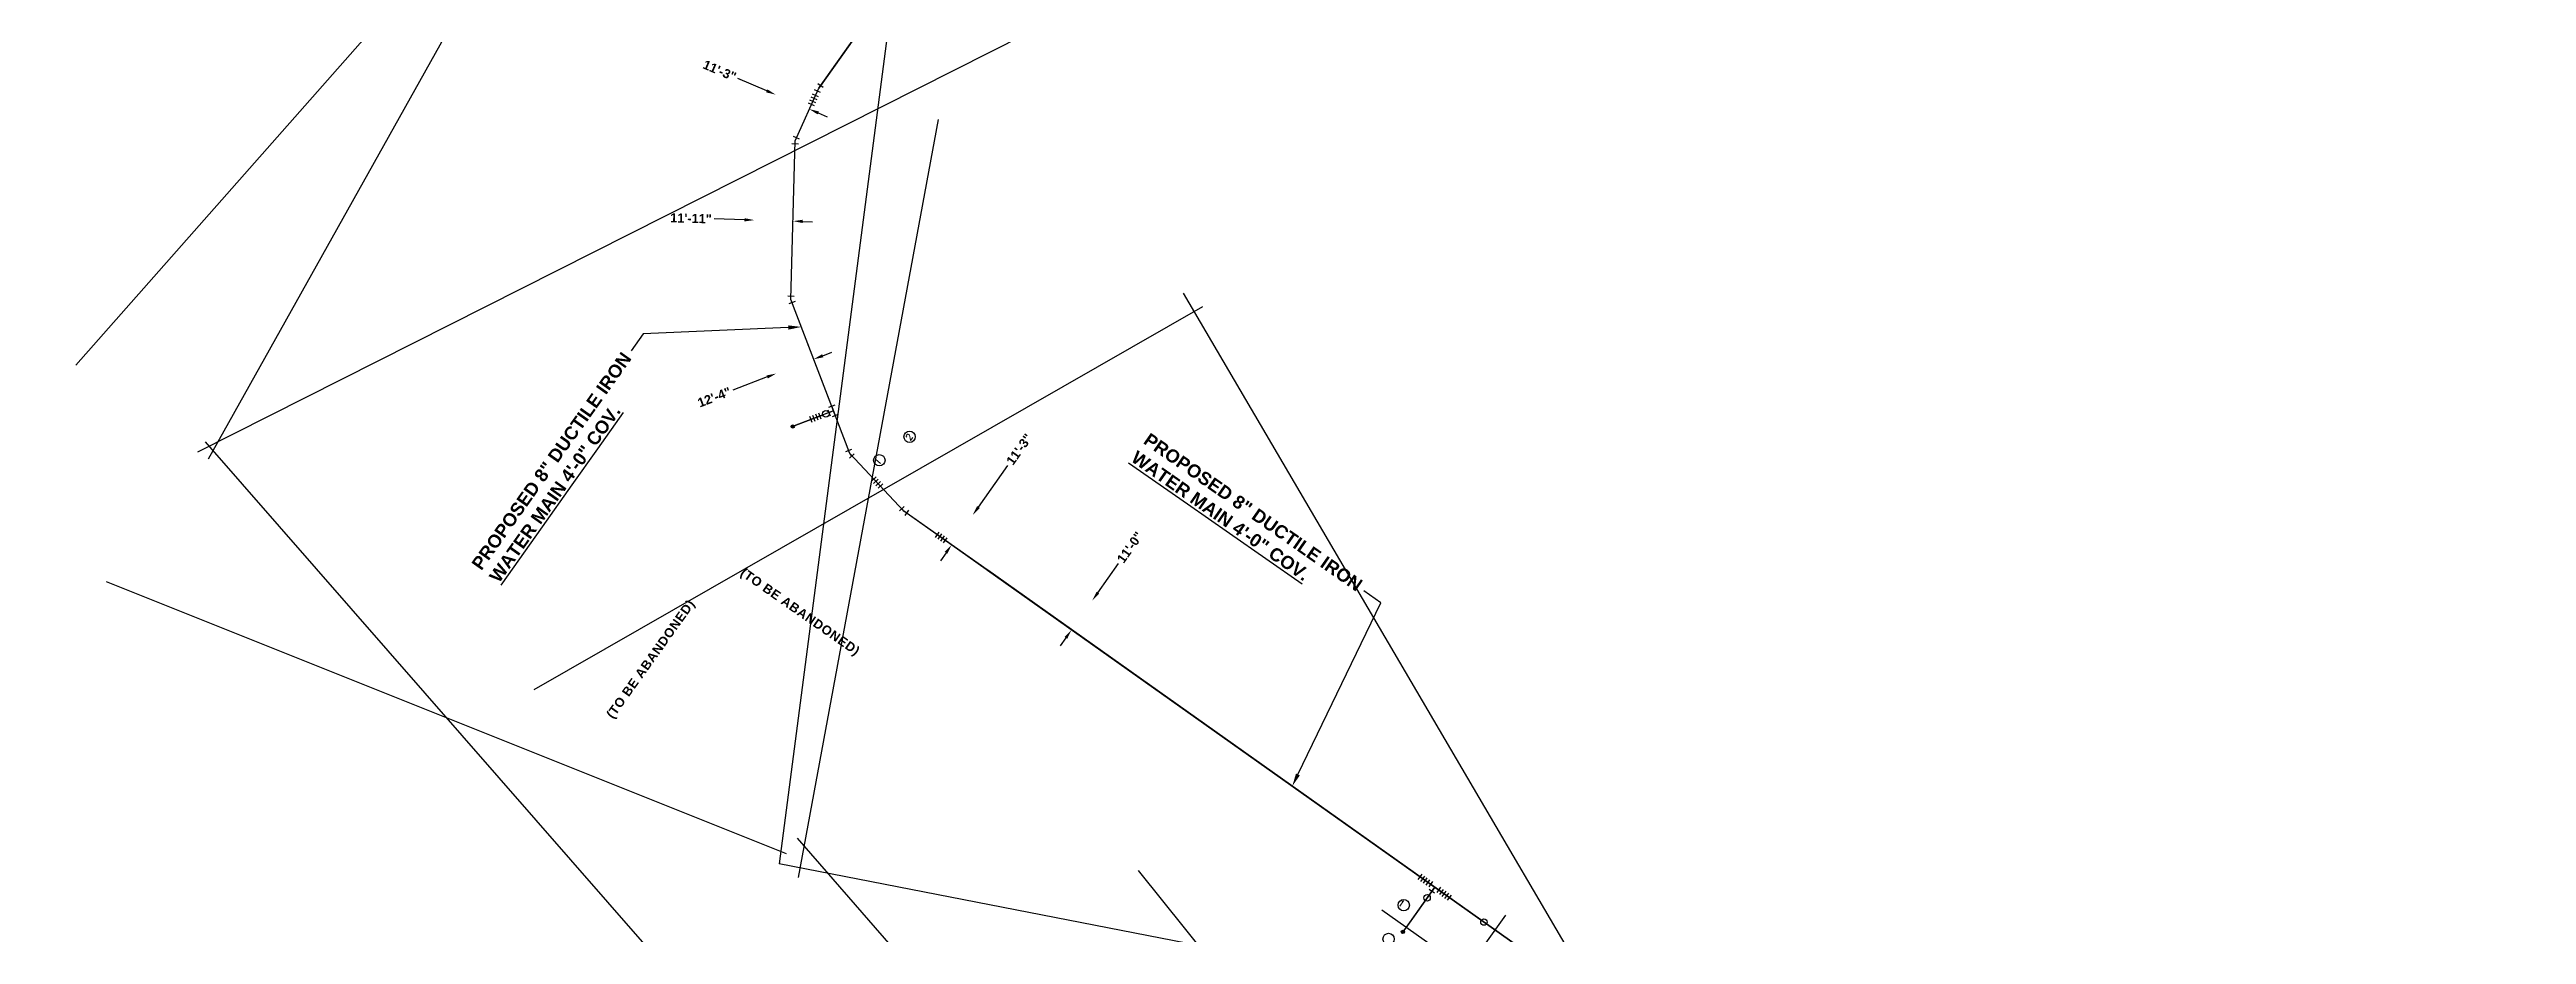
# Model space of a CAD drawing. Header units: feet. Extents: x 0 to 2707995, y 0 to 272563.
# Drawn here: x 2705558 to 2706320, y 270859 to 271131 of the extents above; entities that cross this region are included whole.
import ezdxf
from ezdxf import colors
from ezdxf.entities.mleader import LeaderData, LeaderLine
from ezdxf.math import Vec2, Vec3

# ---------------------------------------------------------------- set-up
doc = ezdxf.new("R2010")
doc.units = ezdxf.units.FT
doc.header["$LTSCALE"] = 20
for name, color, linetype in [('AlbertToolLayer', 40, 'Continuous'), ('C-PR-WATER', 4, 'Continuous'), ('C-PR-WATER-ABAND', 3, 'Continuous'), ('C-PR-WATER-ABAND-OFF', 3, 'Continuous'), ('C-PR-WATER-DIM', 4, 'Continuous'), ('C-PR-WATER-FITTING', 4, 'Continuous'), ('C-PR-WATER-TXT (W-2)', 4, 'Continuous'), ('C-PR-WATER-TXT-#', 6, 'Continuous')]:
    doc.layers.add(name, color=color, linetype=linetype)
doc.layers.add('CALC', color=10, linetype='Continuous', plot=False)
doc.styles.add('ARIAL', font='arialbd.ttf', dxfattribs={"height": 0.24})
doc.styles.add('PROPOSED PLAN', font='arialbd.ttf', dxfattribs={"height": 2.8})
doc.styles.get("Standard").update_dxf_attribs({"font": 'simplex.shx'})
doc.dimstyles.new('PWD Proposed', dxfattribs={"dimtxt": 2.8, "dimasz": 3, "dimexe": 0.18, "dimexo": 0.0625, "dimgap": 1, "dimtad": 0, "dimdec": 0, "dimlfac": 12, "dimzin": 1, "dimdsep": 46, "dimlunit": 4, "dimtxsty": 'PROPOSED PLAN', "dimcen": 0, "dimse1": 1, "dimse2": 1, "dimclrd": 256, "dimclrt": 3, "dimadec": 1, "dimazin": 0, "dimtfac": 1, "dimtdec": 0, "dimtofl": 0, "dimtmove": 0, "dimatfit": 1, "dimfxl": 0.18, "dimfrac": 2, "dimtolj": 1, "dimtzin": 0, "dimlwd": -1, "dimarcsym": 0})

# ---------------------------------------------------------------- blocks, each defined once
blk = doc.blocks.new('*U111')
at = {"layer": 'C-PR-WATER-FITTING'}
for p, q in [((-0.54, -1.31), (-1.31, 0.54)), ((1, -1), (1, 1))]:
    blk.add_line(p, q, dxfattribs=at)
blk.add_lwpolyline([(-0.92, -0.38), (0, 0)], dxfattribs=at)
at = {"layer": 'C-PR-WATER-FITTING', "flags": 128}
blk.add_lwpolyline([(0, 0), (1, 0)], dxfattribs=at)
blk = doc.blocks.new('*U109')
at = {"layer": 'C-PR-WATER-FITTING'}
for p, q in [((-0.79, -1.18), (-1.18, 0.79)), ((1, -1), (1, 1))]:
    blk.add_line(p, q, dxfattribs=at)
blk.add_lwpolyline([(-0.98, -0.2), (0, 0)], dxfattribs=at)
at = {"layer": 'C-PR-WATER-FITTING', "flags": 128}
blk.add_lwpolyline([(0, 0), (1, 0)], dxfattribs=at)
blk = doc.blocks.new('*U257')
at = {"layer": 'C-PR-WATER-FITTING'}
blk.add_circle((0, -0.01), 1, dxfattribs=at)
blk = doc.blocks.new('*U258')
at = {"layer": 'C-PR-WATER-FITTING'}
blk.add_line((0.74, 1.3), (-0.73, -1.31), dxfattribs=at)
for points in [[(-0.82, 1.6), (-1.8, -0.14)], [(0, -0.01), (-1.31, 0.73)], [(1.61, 0.81), (-0.14, 1.79)], [(0.14, -1.8), (-1.6, -0.82)]]:
    blk.add_lwpolyline(points, dxfattribs=at)
blk = doc.blocks.new('*U102')
at = {"layer": 'C-PR-WATER-FITTING'}
for p, q in [((0.47, 0.88), (-0.47, -0.88)), ((1.35, 0.42), (0.42, -1.35)), ((2.24, -0.05), (1.3, -1.82)), ((3.12, -0.52), (2.19, -2.29))]:
    blk.add_line(p, q, dxfattribs=at)
blk = doc.blocks.new('*U256')
at = {"layer": 'C-PR-WATER-FITTING'}
h = blk.add_hatch(color=256, dxfattribs=at)
h.dxf.hatch_style = 1
h.paths.add_polyline_path([(0.5, -0.01, 1), (-0.5, -0.01, 1)])
blk.add_circle((0, -0.01), 0.5, dxfattribs=at)
blk = doc.blocks.new('*U110')
at = {"layer": 'C-PR-WATER-FITTING'}
for p, q in [((0.63, 0.78), (-0.63, -0.78)), ((1.41, 0.15), (0.15, -1.41)), ((2.18, -0.49), (0.92, -2.04)), ((2.96, -1.12), (1.7, -2.67))]:
    blk.add_line(p, q, dxfattribs=at)
blk = doc.blocks.new('*U259')
at = {"layer": 'C-PR-WATER-FITTING'}
blk.add_line((1.27, 0.8), (-1.27, -0.81), dxfattribs=at)
for points in [[(-0.73, -1.65), (-1.8, 0.04)], [(0.04, 1.8), (-1.65, 0.73)], [(0, -0.01), (-0.8, 1.26)], [(1.8, -0.05), (0.73, 1.64)]]:
    blk.add_lwpolyline(points, dxfattribs=at)
blk.add_circle((-1.34, 2.11), 1, dxfattribs=at)
blk = doc.blocks.new('*U112')
at = {"layer": 'C-PR-WATER-FITTING'}
for p, q in [((-0.48, 0.88), (0.48, -0.88)), ((0.4, 1.36), (1.36, -0.4)), ((1.28, 1.83), (2.23, 0.07)), ((2.16, 2.31), (3.11, 0.55))]:
    blk.add_line(p, q, dxfattribs=at)
blk = doc.blocks.new('*U113')
at = {"layer": 'C-PR-WATER-FITTING'}
for p, q in [((-0.96, 0.29), (0.96, -0.29)), ((-0.67, 1.24), (1.24, 0.67)), ((-0.39, 2.2), (1.53, 1.63)), ((-0.1, 3.16), (1.82, 2.59))]:
    blk.add_line(p, q, dxfattribs=at)
blk = doc.blocks.new('*D146')
at = {"layer": 'C-PR-WATER-DIM', "linetype": 'Continuous', "transparency": 16777216}
for p, q in [((2705880.32, 270963.9), (2705886.7, 270972.9)), ((2705870.49, 270950.03), (2705868.75, 270947.59))]:
    blk.add_line(p, q, dxfattribs=at)
at = {"layer": 'C-PR-WATER-DIM', "transparency": 16777216}
for points in [[(2705879.91, 270964.19), (2705880.73, 270963.61), (2705878.58, 270961.45)], [(2705870.08, 270950.32), (2705870.89, 270949.74), (2705872.22, 270952.48)]]:
    blk.add_solid(points, dxfattribs=at)
at = {"layer": 'C-PR-WATER-DIM', "transparency": 16777216, "insert": (2705890.2, 270977.84), "char_height": 2.8, "attachment_point": 5, "rotation": 54.66271, "style": 'PROPOSED PLAN'}
blk.add_mtext('\\A1;11\'-0"', dxfattribs=at)
blk = doc.blocks.new('*D148')
at = {"layer": 'C-PR-WATER-DIM', "linetype": 'Continuous', "transparency": 16777216}
for p, q in [((2705843.56, 270990.26), (2705852.64, 271003.07)), ((2705833.58, 270976.19), (2705831.84, 270973.75))]:
    blk.add_line(p, q, dxfattribs=at)
at = {"layer": 'C-PR-WATER-DIM', "transparency": 16777216}
for points in [[(2705843.15, 270990.55), (2705843.96, 270989.97), (2705841.82, 270987.82)], [(2705833.17, 270976.48), (2705833.99, 270975.9), (2705835.31, 270978.64)]]:
    blk.add_solid(points, dxfattribs=at)
at = {"layer": 'C-PR-WATER-DIM', "transparency": 16777216, "insert": (2705856.14, 271008.01), "char_height": 2.8, "attachment_point": 5, "rotation": 54.66295, "style": 'PROPOSED PLAN'}
blk.add_mtext('\\A1;11\'-3"', dxfattribs=at)
blk = doc.blocks.new('*D149')
at = {"layer": 'C-PR-WATER-DIM', "linetype": 'Continuous', "transparency": 16777216}
for p, q in [((2705795.64, 271036.81), (2705798.45, 271037.88)), ((2705778.55, 271030.28), (2705767.93, 271026.22))]:
    blk.add_line(p, q, dxfattribs=at)
at = {"layer": 'C-PR-WATER-DIM', "transparency": 16777216}
for points in [[(2705778.37, 271030.75), (2705778.73, 271029.81), (2705781.35, 271031.35)], [(2705795.46, 271037.28), (2705795.82, 271036.34), (2705792.84, 271035.74)]]:
    blk.add_solid(points, dxfattribs=at)
at = {"layer": 'C-PR-WATER-DIM', "transparency": 16777216, "insert": (2705762.27, 271024.06), "char_height": 2.8, "attachment_point": 5, "rotation": 20.91102, "style": 'PROPOSED PLAN'}
blk.add_mtext('\\A1;12\'-4"', dxfattribs=at)
blk = doc.blocks.new('*D150')
at = {"layer": 'C-PR-WATER-DIM', "linetype": 'Continuous', "transparency": 16777216}
for p, q in [((2705771.57, 271078.64), (2705762.24, 271078.9)), ((2705789.5, 271078.15), (2705792.5, 271078.06))]:
    blk.add_line(p, q, dxfattribs=at)
at = {"layer": 'C-PR-WATER-DIM', "transparency": 16777216}
for points in [[(2705771.58, 271079.14), (2705771.55, 271078.14), (2705774.56, 271078.56)], [(2705789.52, 271078.65), (2705789.49, 271077.65), (2705786.51, 271078.23)]]:
    blk.add_solid(points, dxfattribs=at)
at = {"layer": 'C-PR-WATER-DIM', "transparency": 16777216, "insert": (2705755.1, 271079.1), "char_height": 2.8, "attachment_point": 5, "rotation": 358.41087, "style": 'PROPOSED PLAN'}
blk.add_mtext('\\A1;11\'-11"', dxfattribs=at)
blk = doc.blocks.new('*D151')
at = {"layer": 'C-PR-WATER-DIM', "linetype": 'Continuous', "transparency": 16777216}
for p, q in [((2705778.42, 271118.33), (2705769.48, 271122.16)), ((2705794.27, 271111.53), (2705797.02, 271110.35))]:
    blk.add_line(p, q, dxfattribs=at)
at = {"layer": 'C-PR-WATER-DIM', "transparency": 16777216}
for points in [[(2705778.61, 271118.79), (2705778.22, 271117.87), (2705781.17, 271117.14)], [(2705794.46, 271111.99), (2705794.07, 271111.07), (2705791.51, 271112.71)]]:
    blk.add_solid(points, dxfattribs=at)
at = {"layer": 'C-PR-WATER-DIM', "transparency": 16777216, "insert": (2705763.91, 271124.54), "char_height": 2.8, "attachment_point": 5, "rotation": 336.79002, "style": 'PROPOSED PLAN'}
blk.add_mtext('\\A1;11\'-3"', dxfattribs=at)

msp = doc.modelspace()

# ---------------------------------------------------------------- linework, layer by layer
at = {"layer": 'AlbertToolLayer'}
for p, q in [((2705835.355, 271414.232), (2705606.517, 271004.996)), ((2705835.355, 271414.232), (2705606.517, 271004.996)), ((2705565.781, 271033.867), (2705876.091, 271385.362)), ((2705565.781, 271033.867), (2705876.091, 271385.362)), ((2705842.92, 271345.211), (2705782.189, 270880.493)), ((2705842.92, 271345.211), (2705782.189, 270880.493)), ((2705603.378, 271007.221), (2706021.73, 271218.483)), ((2705603.378, 271007.221), (2706021.73, 271218.483)), ((2705831.174, 271109.499), (2705788.117, 270876.292)), ((2705831.174, 271109.499), (2705788.117, 270876.292)), ((2705906.603, 271056.041), (2706170.941, 270604.975)), ((2705906.603, 271056.041), (2706170.941, 270604.975)), ((2705912.532, 271051.839), (2705706.759, 270933.952)), ((2705912.532, 271051.839), (2705706.759, 270933.952)), ((2705605.604, 271010.362), (2705753.949, 270840.647)), ((2705605.604, 271010.362), (2705753.949, 270840.647)), ((2705575.138, 270967.375), (2705784.415, 270883.635)), ((2705575.138, 270967.375), (2705784.415, 270883.635)), ((2705787.78, 270888.382), (2706115.998, 270510.879)), ((2705787.78, 270888.382), (2706115.998, 270510.879)), ((2706295.356, 270780.523), (2705782.189, 270880.493)), ((2706295.356, 270780.523), (2705782.189, 270880.493)), ((2705892.684, 270878.444), (2706046.554, 270686.774)), ((2705892.684, 270878.444), (2706046.554, 270686.774))]:
    msp.add_line(p, q, dxfattribs=at)
at = {"layer": 'C-PR-WATER'}
for p, q in [((2705870.376, 271226.303), (2705794.399, 271119.111)), ((2705787.192, 271102.991), (2705794.399, 271119.111)), ((2705785.835, 271054.074), (2705787.192, 271102.991)), ((2705803.939, 271006.693), (2705785.835, 271054.074)), ((2705795.66, 271018.57), (2705786.421, 271015.04)), ((2705798.93, 271019.819), (2705797.658, 271019.333)), ((2705803.938, 271006.694), (2705820.648, 270989.032)), ((2705998.307, 270863.12), (2705820.648, 270989.032)), ((2705983.952, 270873.294), (2705982.179, 270870.792)), ((2705981.022, 270869.161), (2705974.191, 270859.521)), ((2706039.397, 270833.999), (2705999.939, 270861.964))]:
    msp.add_line(p, q, dxfattribs=at)
at = {"layer": 'C-PR-WATER-TXT-#'}
for centre in [(2705822.367, 271011.873), (2705813.054, 271004.639), (2705974.422, 270867.747), (2705969.77, 270857.323)]:
    msp.add_circle(centre, 1.75, dxfattribs=at)
at = {"layer": 'CALC'}
for p, q in [((2705798.925, 271019.814), (2705786.421, 271015.04)), ((2705798.932, 271019.817), (2705787.822, 271015.575)), ((2705983.958, 270873.295), (2705974.191, 270859.521)), ((2705983.954, 270873.298), (2705975.058, 270860.745)), ((2705967.723, 270866.33), (2706069.114, 270794.473))]:
    msp.add_line(p, q, dxfattribs=at)
for points in [[(2705846.252, 270970.885), (2705820.648, 270989.032), (2705803.938, 271006.694), (2705798.932, 271019.817), (2705785.835, 271054.074), (2705787.192, 271102.991), (2705794.399, 271119.111), (2705870.373, 271226.306)], [(2705798.924, 271019.817), (2705786.894, 271015.22)], [(2705846.349, 270970.817), (2706234.887, 270695.438)], [(2706009.842, 270854.945), (2705846.349, 270970.817)], [(2705846.407, 270970.909), (2706234.887, 270695.438)], [(2705983.95, 270873.291), (2705974.48, 270859.929)], [(2706005.79, 270864.711), (2705997.073, 270852.42)]]:
    msp.add_lwpolyline(points, dxfattribs=at)

# ---------------------------------------------------------------- block references
at = {"layer": 'C-PR-WATER-FITTING'}
for name, p, rotation in [('*U113', (2705793.399, 271116.873), 172.5071740749816), ('*U109', (2705794.399, 271119.111), 54.66086215396413), ('*U111', (2705787.192, 271102.991), 65.91086618824932), ('*U111', (2705785.835, 271054.074), 88.41065633874061), ('*U112', (2705794.813, 271018.246), 172.5071740749816), ('*U259', (2705798.924, 271019.816), 78.57103055084109), ('*U256', (2705786.421, 271015.04), 83.92415502369693), ('*U111', (2705803.939, 271006.693), 110.9116143357249), ('*U110', (2705813.389, 270996.704), 172.5071740749816), ('*U109', (2705820.648, 270989.032), 133.4127511285038), ('*U102', (2705833.385, 270980.004), 172.5071740749816), ('*U102', (2705981.929, 270874.728), 172.5071740749816), ('*U257', (2705981.594, 270869.976), 83.92415502369693), ('*U258', (2705983.952, 270873.294), 83.92415502369693), ('*U102', (2705988.522, 270870.055), 172.5071740749816), ('*U257', (2705999.119, 270862.545), 83.92415502369693), ('*U256', (2705974.184, 270859.521), 83.92415502369693)]:
    msp.add_blockref(name, p, dxfattribs=dict(at, rotation=rotation))

# ---------------------------------------------------------------- texts
at = {"layer": 'C-PR-WATER-ABAND', "color": 4, "insert": (2705742.812, 270946.151), "char_height": 2.8, "width": 48.18924, "attachment_point": 2, "rotation": 54.549688, "style": 'ARIAL'}
msp.add_mtext('\\pxql;{\\T1.063;\\C3;(TO BE ABANDONED)}', dxfattribs=at)
at = {"layer": 'C-PR-WATER-ABAND-OFF', "color": 4, "insert": (2705791.391, 270957.91), "char_height": 2.8, "width": 48.18924, "attachment_point": 2, "rotation": 325.073606, "style": 'ARIAL'}
msp.add_mtext('\\pxql;{\\T1.063;\\C3;(TO BE ABANDONED)}', dxfattribs=at)

# ---------------------------------------------------------------- dimensions: what is measured, and where the dimension line sits
at = {"layer": 'C-PR-WATER-DIM'}
for base, p1, p2, angle, picture, middle in [((2705781.172, 271117.144), (2705790.796, 271111.051), (2705780.46, 271115.483), 156.790018, '*D151', (2705763.915, 271124.544)), ((2705774.565, 271078.561), (2705786.514, 271078.533), (2705774.573, 271078.864), 178.410866, '*D150', (2705755.099, 271079.101)), ((2705781.354, 271031.351), (2705794.887, 271030.383), (2705783.401, 271025.995), 200.911016, '*D149', (2705762.27, 271024.06)), ((2705835.314, 270978.64), (2705850.968, 270981.331), (2705844.461, 270972.154), 234.662953, '*D148', (2705856.138, 271008.01)), ((2705872.222, 270952.481), (2705880.541, 270960.066), (2705874.179, 270951.093), 234.662705, '*D146', (2705890.201, 270977.838))]:
    dim = msp.add_linear_dim(base=base, p1=p1, p2=p2, angle=angle, dimstyle='PWD Proposed', override={"dimclrt": 256}, dxfattribs=at)
    dim.commit()
    dim.dimension.update_dxf_attribs({"geometry": picture, "text_midpoint": middle, "dimtype": 161})

# ---------------------------------------------------------------- leaders
at = {"layer": 'C-PR-WATER-TXT (W-2)'}
ml = msp.add_multileader_mtext('Standard', dxfattribs=at)
ml.set_content('PROPOSED 8" DUCTILE IRON {\\LWATER MAIN 4\'-0" COV.}', color=256, style='ARIAL')
ml.set_leader_properties(color=256)
ml.build(insert=Vec2(0, 0))
ml.multileader.update_dxf_attribs({"dogleg_length": 5})
ctx = ml.context
ctx.base_point, ctx.landing_gap_size, ctx.plane_origin, ctx.plane_x_axis, ctx.plane_y_axis = Vec3(2705687.834, 270969.399), 2.5, Vec3(2705738.916, 271191.518), Vec3(0.5782295, 0.8158742), Vec3(-0.8158742, 0.5782295)
notes = []
notes.append((ctx, [(1, (1, 1, 0), (2705740.362, 271043.515), (-0.5782295, -0.8158742), 6.427, [(0, [(2705789.045, 271045.673)], 0, [])])]))
ctx.mtext.insert, ctx.mtext.text_direction, ctx.mtext.rotation, ctx.mtext.width, ctx.mtext.defined_height, ctx.mtext.flow_direction = Vec3(2705687.321, 270972.826), Vec3(0.5782295, 0.8158742), 0.9542394, 87.98644, 38.555, 5
ml = msp.add_multileader_mtext('Standard', dxfattribs=at)
ml.set_content('PROPOSED 8" DUCTILE IRON {\\LWATER MAIN 4\'-0" COV.}', color=256, style='ARIAL')
ml.set_leader_properties(color=256)
ml.build(insert=Vec2(0, 0))
ml.multileader.update_dxf_attribs({"dogleg_length": 5})
ctx = ml.context
ctx.base_point, ctx.landing_gap_size, ctx.plane_origin, ctx.plane_x_axis, ctx.plane_y_axis = Vec3(2705892.902, 271012.753), 2.5, Vec3(2706115.409, 270963.388), Vec3(0.8203154, -0.5719114), Vec3(0.5719114, 0.8203154)
notes.append((ctx, [(1, (1, 1, 0), (2705967.422, 270960.799), (-0.8203154, 0.5719114), 6.427, [(0, [(2705940.129, 270904.352)], 0, [])])]))
ctx.mtext.insert, ctx.mtext.text_direction, ctx.mtext.rotation, ctx.mtext.width, ctx.mtext.defined_height, ctx.mtext.flow_direction = Vec3(2705896.326, 271013.292), Vec3(0.8203154, -0.5719114), 5.6743512, 87.98644, 38.555, 5
at = {"layer": 'C-PR-WATER-TXT-#'}
ml = msp.add_multileader_mtext('Standard', dxfattribs=at)
ml.set_content('1  ', color=256)
ml.set_leader_properties(color=256)
ml.build(insert=Vec2(0, 0))
ml.multileader.update_dxf_attribs({"dogleg_length": 1.5, "arrow_head_size": 2})
ctx = ml.context
ctx.base_point, ctx.char_height, ctx.arrow_head_size, ctx.landing_gap_size, ctx.plane_origin, ctx.plane_x_axis, ctx.plane_y_axis = Vec3(2706151.378, 271643.876), 2, 2, 1.7, Vec3(2706169.425, 271665.226), Vec3(0.5814185, 0.8136047), Vec3(-0.8136047, 0.5814185)
ctx.text_align_type = 2
notes.append((ctx, [(0, (0, 0, 0), (0, 0), (1, 0), 1, [])]))
ctx.mtext.insert, ctx.mtext.text_direction, ctx.mtext.rotation, ctx.mtext.width, ctx.mtext.alignment, ctx.mtext.line_spacing_factor, ctx.mtext.flow_direction = Vec3(2706151.83, 271646.228), Vec3(0.5814185, 0.8136047), 0.9503253, 0.47619, 3, 0.75, 5
ml = msp.add_multileader_mtext('Standard', dxfattribs=at)
ml.set_content('1  ', color=256)
ml.set_leader_properties(color=256)
ml.build(insert=Vec2(0, 0))
ml.multileader.update_dxf_attribs({"dogleg_length": 1.5, "arrow_head_size": 2})
ctx = ml.context
ctx.base_point, ctx.char_height, ctx.arrow_head_size, ctx.landing_gap_size, ctx.plane_origin, ctx.plane_x_axis, ctx.plane_y_axis = Vec3(2706187.322, 271611.384), 2, 2, 1.7, Vec3(2706205.369, 271632.734), Vec3(0.5814185, 0.8136047), Vec3(-0.8136047, 0.5814185)
ctx.text_align_type = 2
notes.append((ctx, [(0, (0, 0, 0), (0, 0), (1, 0), 1, [])]))
ctx.mtext.insert, ctx.mtext.text_direction, ctx.mtext.rotation, ctx.mtext.width, ctx.mtext.alignment, ctx.mtext.line_spacing_factor, ctx.mtext.flow_direction = Vec3(2706187.774, 271613.736), Vec3(0.5814185, 0.8136047), 0.9503253, 0.47619, 3, 0.75, 5
ml = msp.add_multileader_mtext('Standard', dxfattribs=at)
ml.set_content('1  ', color=256)
ml.set_leader_properties(color=256)
ml.build(insert=Vec2(0, 0))
ml.multileader.update_dxf_attribs({"dogleg_length": 1.5, "arrow_head_size": 2})
ctx = ml.context
ctx.base_point, ctx.char_height, ctx.arrow_head_size, ctx.landing_gap_size, ctx.plane_origin, ctx.plane_x_axis, ctx.plane_y_axis = Vec3(2706180.221, 271582.591), 2, 2, 1.7, Vec3(2706198.268, 271603.941), Vec3(0.5814185, 0.8136047), Vec3(-0.8136047, 0.5814185)
ctx.text_align_type = 2
notes.append((ctx, [(0, (0, 0, 0), (0, 0), (1, 0), 1, [])]))
ctx.mtext.insert, ctx.mtext.text_direction, ctx.mtext.rotation, ctx.mtext.width, ctx.mtext.alignment, ctx.mtext.line_spacing_factor, ctx.mtext.flow_direction = Vec3(2706180.673, 271584.943), Vec3(0.5814185, 0.8136047), 0.9503253, 0.47619, 3, 0.75, 5
ml = msp.add_multileader_mtext('Standard', dxfattribs=at)
ml.set_content('2  ', color=256)
ml.set_leader_properties(color=256)
ml.build(insert=Vec2(0, 0))
ml.multileader.update_dxf_attribs({"dogleg_length": 1.5, "arrow_head_size": 2})
ctx = ml.context
ctx.base_point, ctx.char_height, ctx.arrow_head_size, ctx.landing_gap_size, ctx.plane_origin, ctx.plane_x_axis, ctx.plane_y_axis = Vec3(2706191.259, 271576.332), 2, 2, 1.7, Vec3(2706209.373, 271597.89), Vec3(0.5832093, 0.8123219), Vec3(-0.8123219, 0.5832093)
ctx.text_align_type = 2
notes.append((ctx, [(0, (0, 0, 0), (0, 0), (1, 0), 1, [])]))
ctx.mtext.insert, ctx.mtext.text_direction, ctx.mtext.rotation, ctx.mtext.width, ctx.mtext.alignment, ctx.mtext.line_spacing_factor, ctx.mtext.flow_direction = Vec3(2706192.216, 271579.379), Vec3(0.5832093, 0.8123219), 0.9481225, 0.47619, 3, 0.75, 5
ml = msp.add_multileader_mtext('Standard', dxfattribs=at)
ml.set_content('2  ', color=256)
ml.set_leader_properties(color=256)
ml.build(insert=Vec2(0, 0))
ml.multileader.update_dxf_attribs({"dogleg_length": 1.5, "arrow_head_size": 2})
ctx = ml.context
ctx.base_point, ctx.char_height, ctx.arrow_head_size, ctx.landing_gap_size, ctx.plane_origin, ctx.plane_x_axis, ctx.plane_y_axis = Vec3(2706023.345, 271477.311), 2, 2, 1.7, Vec3(2706041.459, 271498.869), Vec3(0.5832093, 0.8123219), Vec3(-0.8123219, 0.5832093)
ctx.text_align_type = 2
notes.append((ctx, [(0, (0, 0, 0), (0, 0), (1, 0), 1, [])]))
ctx.mtext.insert, ctx.mtext.text_direction, ctx.mtext.rotation, ctx.mtext.width, ctx.mtext.alignment, ctx.mtext.line_spacing_factor, ctx.mtext.flow_direction = Vec3(2706024.301, 271480.359), Vec3(0.5832093, 0.8123219), 0.9481225, 0.47619, 3, 0.75, 5
ml = msp.add_multileader_mtext('Standard', dxfattribs=at)
ml.set_content('1  ', color=256)
ml.set_leader_properties(color=256)
ml.build(insert=Vec2(0, 0))
ml.multileader.update_dxf_attribs({"dogleg_length": 1.5, "arrow_head_size": 2})
ctx = ml.context
ctx.base_point, ctx.char_height, ctx.arrow_head_size, ctx.landing_gap_size, ctx.plane_origin, ctx.plane_x_axis, ctx.plane_y_axis = Vec3(2706018.6, 271466.292), 2, 2, 1.7, Vec3(2706036.647, 271487.642), Vec3(0.5814185, 0.8136047), Vec3(-0.8136047, 0.5814185)
ctx.text_align_type = 2
notes.append((ctx, [(0, (0, 0, 0), (0, 0), (1, 0), 1, [])]))
ctx.mtext.insert, ctx.mtext.text_direction, ctx.mtext.rotation, ctx.mtext.width, ctx.mtext.alignment, ctx.mtext.line_spacing_factor, ctx.mtext.flow_direction = Vec3(2706019.052, 271468.644), Vec3(0.5814185, 0.8136047), 0.9503253, 0.47619, 3, 0.75, 5
ml = msp.add_multileader_mtext('Standard', dxfattribs=at)
ml.set_content('1  ', color=256)
ml.set_leader_properties(color=256)
ml.build(insert=Vec2(0, 0))
ml.multileader.update_dxf_attribs({"dogleg_length": 1.5, "arrow_head_size": 2})
ctx = ml.context
ctx.base_point, ctx.char_height, ctx.arrow_head_size, ctx.landing_gap_size, ctx.plane_origin, ctx.plane_x_axis, ctx.plane_y_axis = Vec3(2706036.809, 271442.484), 2, 2, 1.7, Vec3(2706054.856, 271463.834), Vec3(0.5814185, 0.8136047), Vec3(-0.8136047, 0.5814185)
ctx.text_align_type = 2
notes.append((ctx, [(0, (0, 0, 0), (0, 0), (1, 0), 1, [])]))
ctx.mtext.insert, ctx.mtext.text_direction, ctx.mtext.rotation, ctx.mtext.width, ctx.mtext.alignment, ctx.mtext.line_spacing_factor, ctx.mtext.flow_direction = Vec3(2706037.261, 271444.836), Vec3(0.5814185, 0.8136047), 0.9503253, 0.47619, 3, 0.75, 5
ml = msp.add_multileader_mtext('Standard', dxfattribs=at)
ml.set_content('1  ', color=256)
ml.set_leader_properties(color=256)
ml.build(insert=Vec2(0, 0))
ml.multileader.update_dxf_attribs({"dogleg_length": 1.5, "arrow_head_size": 2})
ctx = ml.context
ctx.base_point, ctx.char_height, ctx.arrow_head_size, ctx.landing_gap_size, ctx.plane_origin, ctx.plane_x_axis, ctx.plane_y_axis = Vec3(2706077.815, 271413.486), 2, 2, 1.7, Vec3(2706095.862, 271434.836), Vec3(0.5814185, 0.8136047), Vec3(-0.8136047, 0.5814185)
ctx.text_align_type = 2
notes.append((ctx, [(0, (0, 0, 0), (0, 0), (1, 0), 1, [])]))
ctx.mtext.insert, ctx.mtext.text_direction, ctx.mtext.rotation, ctx.mtext.width, ctx.mtext.alignment, ctx.mtext.line_spacing_factor, ctx.mtext.flow_direction = Vec3(2706078.266, 271415.838), Vec3(0.5814185, 0.8136047), 0.9503253, 0.47619, 3, 0.75, 5
ml = msp.add_multileader_mtext('Standard', dxfattribs=at)
ml.set_content('3  ', color=256)
ml.set_leader_properties(color=256)
ml.build(insert=Vec2(0, 0))
ml.multileader.update_dxf_attribs({"dogleg_length": 1.5, "arrow_head_size": 2})
ctx = ml.context
ctx.base_point, ctx.char_height, ctx.arrow_head_size, ctx.landing_gap_size, ctx.plane_origin, ctx.plane_x_axis, ctx.plane_y_axis = Vec3(2705873.647, 271240.329), 2, 2, 1.7, Vec3(2705891.907, 271261.735), Vec3(0.5865045, 0.809946), Vec3(-0.809946, 0.5865045)
ctx.text_align_type = 2
notes.append((ctx, [(0, (0, 0, 0), (0, 0), (1, 0), 1, [])]))
ctx.mtext.insert, ctx.mtext.text_direction, ctx.mtext.rotation, ctx.mtext.width, ctx.mtext.alignment, ctx.mtext.line_spacing_factor, ctx.mtext.flow_direction = Vec3(2705874.616, 271243.372), Vec3(0.5865045, 0.809946), 0.94406, 0.47619, 3, 0.75, 5
ml = msp.add_multileader_mtext('Standard', dxfattribs=at)
ml.set_content('1  ', color=256)
ml.set_leader_properties(color=256)
ml.build(insert=Vec2(0, 0))
ml.multileader.update_dxf_attribs({"dogleg_length": 1.5, "arrow_head_size": 2})
ctx = ml.context
ctx.base_point, ctx.char_height, ctx.arrow_head_size, ctx.landing_gap_size, ctx.plane_origin, ctx.plane_x_axis, ctx.plane_y_axis = Vec3(2705864.006, 271226.443), 2, 2, 1.7, Vec3(2705881.485, 271246.769), Vec3(0.5865045, 0.809946), Vec3(-0.809946, 0.5865045)
ctx.text_align_type = 2
notes.append((ctx, [(0, (0, 0, 0), (0, 0), (1, 0), 1, [])]))
ctx.mtext.insert, ctx.mtext.text_direction, ctx.mtext.rotation, ctx.mtext.width, ctx.mtext.alignment, ctx.mtext.line_spacing_factor, ctx.mtext.flow_direction = Vec3(2705864.472, 271228.792), Vec3(0.5865045, 0.809946), 0.94406, 0.47619, 3, 0.75, 5
ml = msp.add_multileader_mtext('Standard', dxfattribs=at)
ml.set_content('2  ', color=256)
ml.set_leader_properties(color=256)
ml.build(insert=Vec2(0, 0))
ml.multileader.update_dxf_attribs({"dogleg_length": 1.5, "arrow_head_size": 2})
ctx = ml.context
ctx.base_point, ctx.char_height, ctx.arrow_head_size, ctx.landing_gap_size, ctx.plane_origin, ctx.plane_x_axis, ctx.plane_y_axis = Vec3(2706778.852, 271218.606), 2, 2, 1.7, Vec3(2706800.559, 271200.626), Vec3(0.8203154, -0.5719114), Vec3(0.5719114, 0.8203154)
ctx.text_align_type = 2
notes.append((ctx, [(0, (0, 0, 0), (0, 0), (1, 0), 1, [])]))
ctx.mtext.insert, ctx.mtext.text_direction, ctx.mtext.rotation, ctx.mtext.width, ctx.mtext.alignment, ctx.mtext.line_spacing_factor, ctx.mtext.flow_direction = Vec3(2706781.912, 271217.692), Vec3(0.8203154, -0.5719114), 5.6743512, 0.47619, 3, 0.75, 5
ml = msp.add_multileader_mtext('Standard', dxfattribs=at)
ml.set_content('2  ', color=256)
ml.set_leader_properties(color=256)
ml.build(insert=Vec2(0, 0))
ml.multileader.update_dxf_attribs({"dogleg_length": 1.5, "arrow_head_size": 2})
ctx = ml.context
ctx.base_point, ctx.char_height, ctx.arrow_head_size, ctx.landing_gap_size, ctx.plane_origin, ctx.plane_x_axis, ctx.plane_y_axis = Vec3(2705820.909, 271010.128), 2, 2, 1.7, Vec3(2705840.499, 271031.041), Vec3(0.6211911, 0.7836591), Vec3(-0.7836591, 0.6211911)
ctx.text_align_type = 2
notes.append((ctx, [(0, (0, 0, 0), (0, 0), (1, 0), 1, [])]))
ctx.mtext.insert, ctx.mtext.text_direction, ctx.mtext.rotation, ctx.mtext.width, ctx.mtext.alignment, ctx.mtext.line_spacing_factor, ctx.mtext.flow_direction = Vec3(2705822.01, 271013.127), Vec3(0.6211911, 0.7836591), 0.9005346, 0.47619, 3, 0.75, 5
ml = msp.add_multileader_mtext('Standard', dxfattribs=at)
ml.set_content('1  ', color=256)
ml.set_leader_properties(color=256)
ml.build(insert=Vec2(0, 0))
ml.multileader.update_dxf_attribs({"dogleg_length": 1.5, "arrow_head_size": 2})
ctx = ml.context
ctx.base_point, ctx.char_height, ctx.arrow_head_size, ctx.landing_gap_size, ctx.plane_origin, ctx.plane_x_axis, ctx.plane_y_axis = Vec3(2705811.746, 271003.266), 2, 2, 1.7, Vec3(2705831.198, 271021.854), Vec3(0.6624991, 0.7490628), Vec3(-0.7490628, 0.6624991)
ctx.text_align_type = 2
notes.append((ctx, [(0, (0, 0, 0), (0, 0), (1, 0), 1, [])]))
ctx.mtext.insert, ctx.mtext.text_direction, ctx.mtext.rotation, ctx.mtext.width, ctx.mtext.alignment, ctx.mtext.line_spacing_factor, ctx.mtext.flow_direction = Vec3(2705812.439, 271005.559), Vec3(0.6624991, 0.7490628), 0.8466462, 0.47619, 3, 0.75, 5
ml = msp.add_multileader_mtext('Standard', dxfattribs=at)
ml.set_content('2  ', color=256)
ml.set_leader_properties(color=256)
ml.build(insert=Vec2(0, 0))
ml.multileader.update_dxf_attribs({"dogleg_length": 1.5, "arrow_head_size": 2})
ctx = ml.context
ctx.base_point, ctx.char_height, ctx.arrow_head_size, ctx.landing_gap_size, ctx.plane_origin, ctx.plane_x_axis, ctx.plane_y_axis = Vec3(2706523.213, 270900.86), 2, 2, 1.7, Vec3(2706527.253, 270928.482), Vec3(0.0657203, 0.9978381), Vec3(-0.9978381, 0.0657203)
ctx.text_align_type = 2
notes.append((ctx, [(0, (0, 0, 0), (0, 0), (1, 0), 1, [])]))
ctx.mtext.insert, ctx.mtext.text_direction, ctx.mtext.rotation, ctx.mtext.width, ctx.mtext.alignment, ctx.mtext.line_spacing_factor, ctx.mtext.flow_direction = Vec3(2706522.415, 270903.952), Vec3(0.0657203, 0.9978381), 1.5050286, 0.47619, 3, 0.75, 5
ml = msp.add_multileader_mtext('Standard', dxfattribs=at)
ml.set_content('1  ', color=256)
ml.set_leader_properties(color=256)
ml.build(insert=Vec2(0, 0))
ml.multileader.update_dxf_attribs({"dogleg_length": 1.5, "arrow_head_size": 2})
ctx = ml.context
ctx.base_point, ctx.char_height, ctx.arrow_head_size, ctx.landing_gap_size, ctx.plane_origin, ctx.plane_x_axis, ctx.plane_y_axis = Vec3(2706531.725, 270901.571), 2, 2, 1.7, Vec3(2706537.912, 270928.833), Vec3(0.1414331, 0.9899478), Vec3(-0.9899478, 0.1414331)
ctx.text_align_type = 2
notes.append((ctx, [(0, (0, 0, 0), (0, 0), (1, 0), 1, [])]))
ctx.mtext.insert, ctx.mtext.text_direction, ctx.mtext.rotation, ctx.mtext.width, ctx.mtext.alignment, ctx.mtext.line_spacing_factor, ctx.mtext.flow_direction = Vec3(2706531.043, 270903.867), Vec3(0.1414331, 0.9899478), 1.4288874, 0.47619, 3, 0.75, 5
ml = msp.add_multileader_mtext('Standard', dxfattribs=at)
ml.set_content('1  ', color=256)
ml.set_leader_properties(color=256)
ml.build(insert=Vec2(0, 0))
ml.multileader.update_dxf_attribs({"dogleg_length": 1.5, "arrow_head_size": 2})
ctx = ml.context
ctx.base_point, ctx.char_height, ctx.arrow_head_size, ctx.landing_gap_size, ctx.plane_origin, ctx.plane_x_axis, ctx.plane_y_axis = Vec3(2705972.647, 270869.008), 2, 2, 1.7, Vec3(2705994.206, 270851.211), Vec3(0.8203154, -0.5719114), Vec3(0.5719114, 0.8203154)
ctx.text_align_type = 2
notes.append((ctx, [(0, (0, 0, 0), (0, 0), (1, 0), 1, [])]))
ctx.mtext.insert, ctx.mtext.text_direction, ctx.mtext.rotation, ctx.mtext.width, ctx.mtext.alignment, ctx.mtext.line_spacing_factor, ctx.mtext.flow_direction = Vec3(2705975.004, 270868.584), Vec3(0.8203154, -0.5719114), 5.6743512, 0.47619, 3, 0.75, 5
for ctx, leaders in notes:
    for number, flags, end, landing, length, lines in leaders:
        leader = LeaderData()
        leader.index, (leader.has_last_leader_line, leader.has_dogleg_vector, leader.attachment_direction) = number, flags
        leader.last_leader_point, leader.dogleg_vector, leader.dogleg_length = Vec3(end), Vec3(landing), length
        for number, points, colour, breaks in lines:
            line = LeaderLine()
            line.index, line.vertices, line.color, line.breaks = number, Vec3.list(points), colors.encode_raw_color(colour), breaks
            leader.lines.append(line)
        ctx.leaders.append(leader)

doc.saveas('drawing.dxf')
